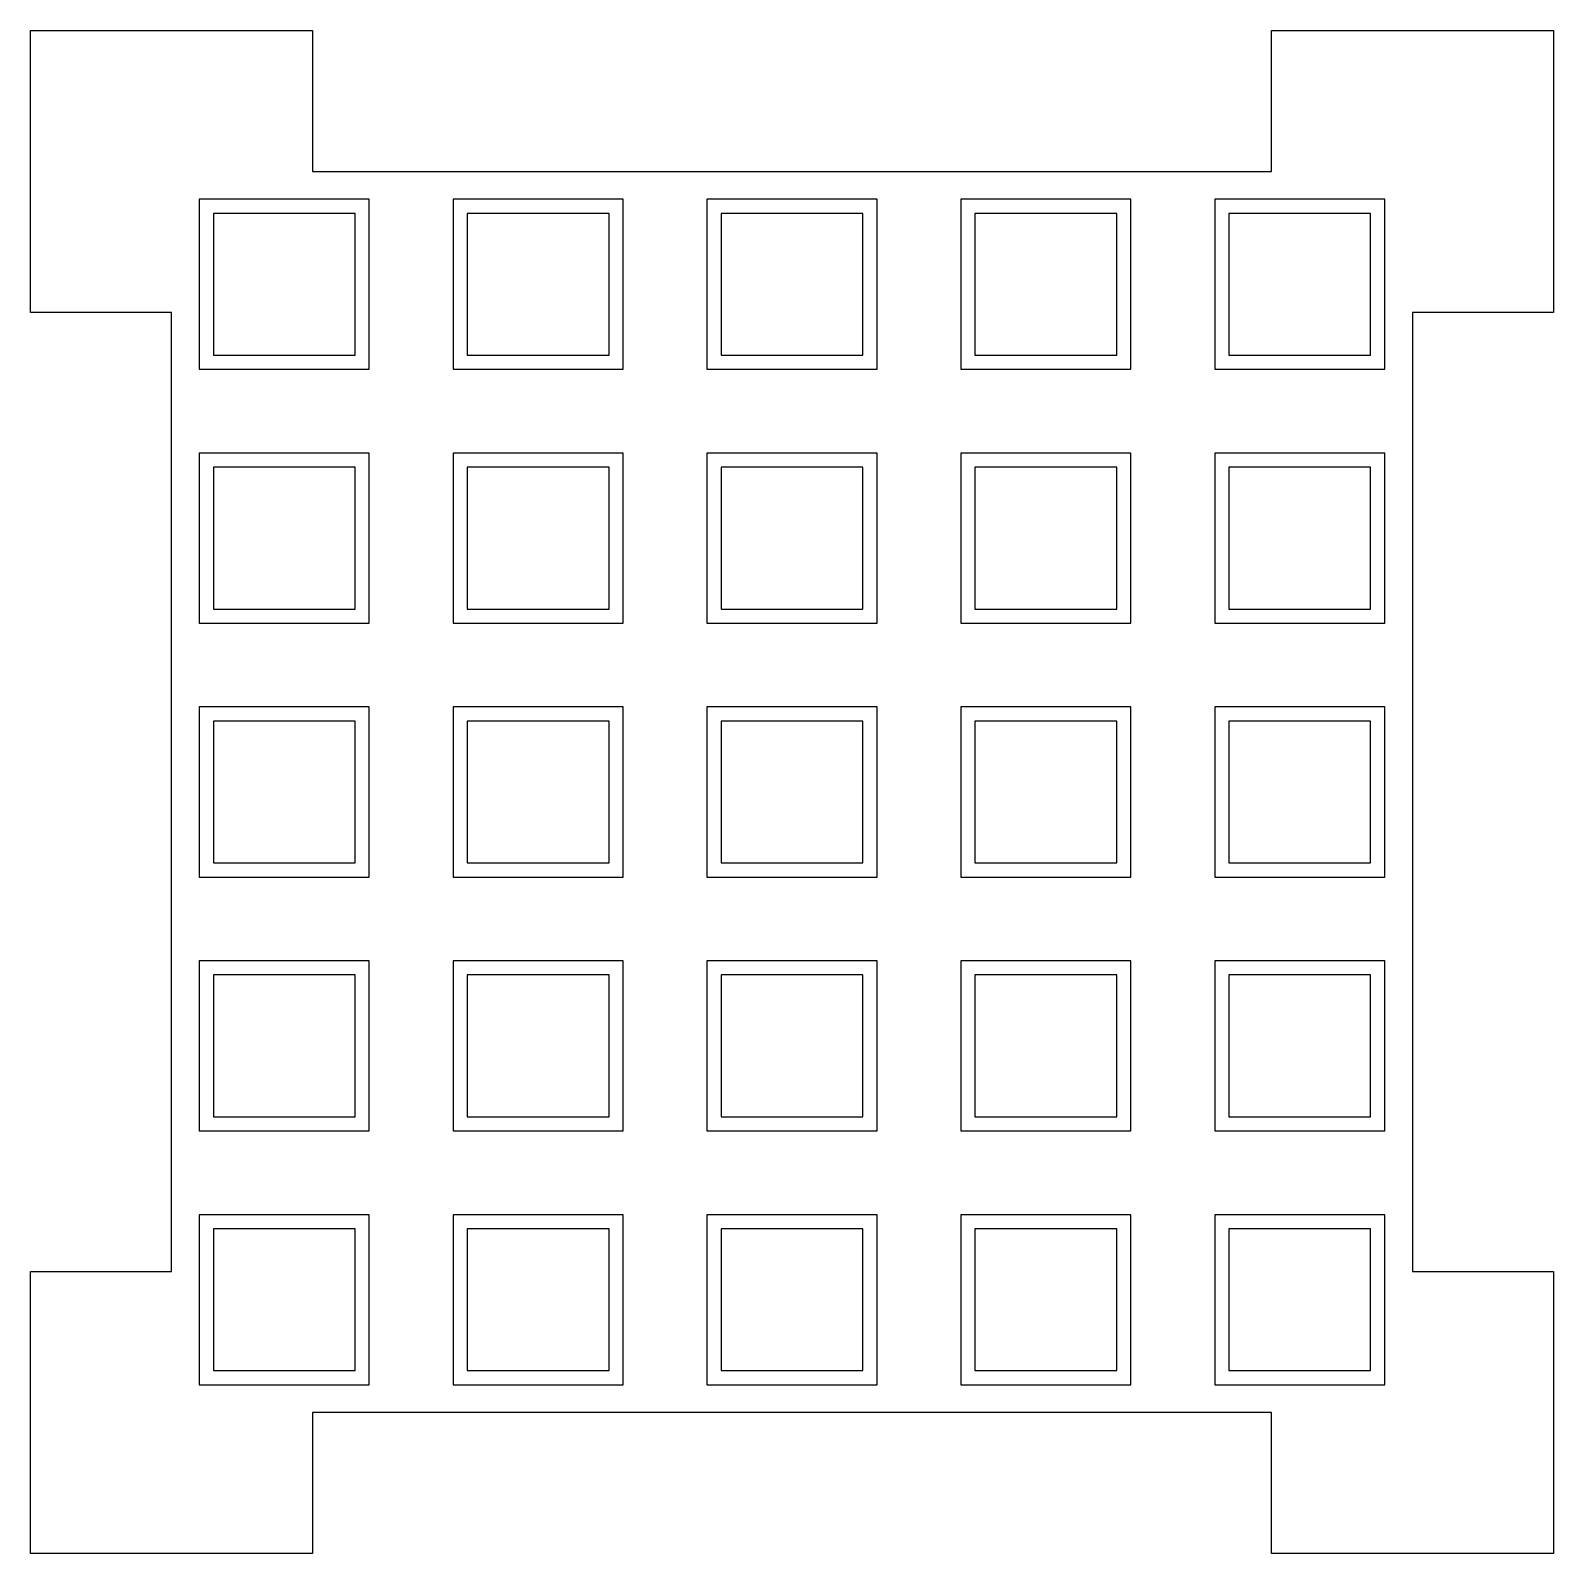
# Model space of a CAD drawing. Header units: millimetres. Extents: x 1839 to 2109, y 1515 to 1785.
import ezdxf

# ---------------------------------------------------------------- set-up
doc = ezdxf.new("R2010")
doc.units = ezdxf.units.MM
doc.layers.add('AM_0', color=7, linetype='Continuous', lineweight=50)
for name, color, linetype in [('Holder_Holes', 220, 'Continuous'), ('Holder_Outline', 4, 'Continuous'), ('Holder_Shelf', 82, 'Continuous')]:
    doc.layers.add(name, color=color, linetype=linetype)

# ---------------------------------------------------------------- blocks, each defined once
blk = doc.blocks.new('*U11')
at = {"layer": 'Holder_Holes'}
blk.add_lwpolyline([(-15.07, -15.07), (15.07, -15.07), (15.07, 15.07), (-15.07, 15.07), (-15.07, -15.07)], dxfattribs=at)
blk = doc.blocks.new('*U12')
at = {"color": 0, "linetype": 'ByBlock', "lineweight": -2, "transparency": 16777216}
for p in [(0, 180), (45, 180), (90, 180), (135, 180), (180, 180), (0, 135), (45, 135), (90, 135), (135, 135), (180, 135), (0, 90), (45, 90), (90, 90), (135, 90), (180, 90), (0, 45), (45, 45), (90, 45), (135, 45), (180, 45), (0, 0), (45, 0), (90, 0), (135, 0), (180, 0)]:
    blk.add_blockref('*U11', p, dxfattribs=at)
blk = doc.blocks.new('*U42')
at = {"layer": 'Holder_Shelf'}
blk.add_lwpolyline([(-12.57, 12.57), (-12.57, -12.57), (12.57, -12.57), (12.57, 12.57), (-12.57, 12.57)], dxfattribs=at)
blk = doc.blocks.new('*U44')
at = {"layer": 'AM_0', "color": 0, "linetype": 'ByBlock', "lineweight": -2, "transparency": 16777216}
for p in [(0, 180), (45, 180), (90, 180), (135, 180), (180, 180), (0, 135), (45, 135), (90, 135), (135, 135), (180, 135), (0, 90), (45, 90), (90, 90), (135, 90), (180, 90), (0, 45), (45, 45), (90, 45), (135, 45), (180, 45), (0, 0), (45, 0), (90, 0), (135, 0), (180, 0)]:
    blk.add_blockref('*U42', p, dxfattribs=at)

msp = doc.modelspace()

# ---------------------------------------------------------------- linework, layer by layer
at = {"layer": 'Holder_Outline', "color": 5}
msp.add_lwpolyline([(1889.01, 1760.09), (2059.01, 1760.09), (2059.01, 1785.09), (2109.01, 1785.09), (2109.01, 1735.09), (2084.01, 1735.09), (2084.01, 1565.09), (2109.01, 1565.09), (2109.01, 1515.09), (2059.01, 1515.09), (2059.01, 1540.09), (1889.01, 1540.09), (1889.01, 1515.09), (1839.01, 1515.09), (1839.01, 1565.09), (1864.01, 1565.09), (1864.01, 1735.09), (1839.01, 1735.09), (1839.01, 1785.09), (1889.01, 1785.09), (1889.01, 1760.09)], dxfattribs=at)

# ---------------------------------------------------------------- block references
msp.add_blockref('*U12', (1884.01, 1560.09))
at = {"layer": 'AM_0'}
msp.add_blockref('*U44', (1884.01, 1560.09), dxfattribs=at)

doc.saveas('drawing.dxf')
